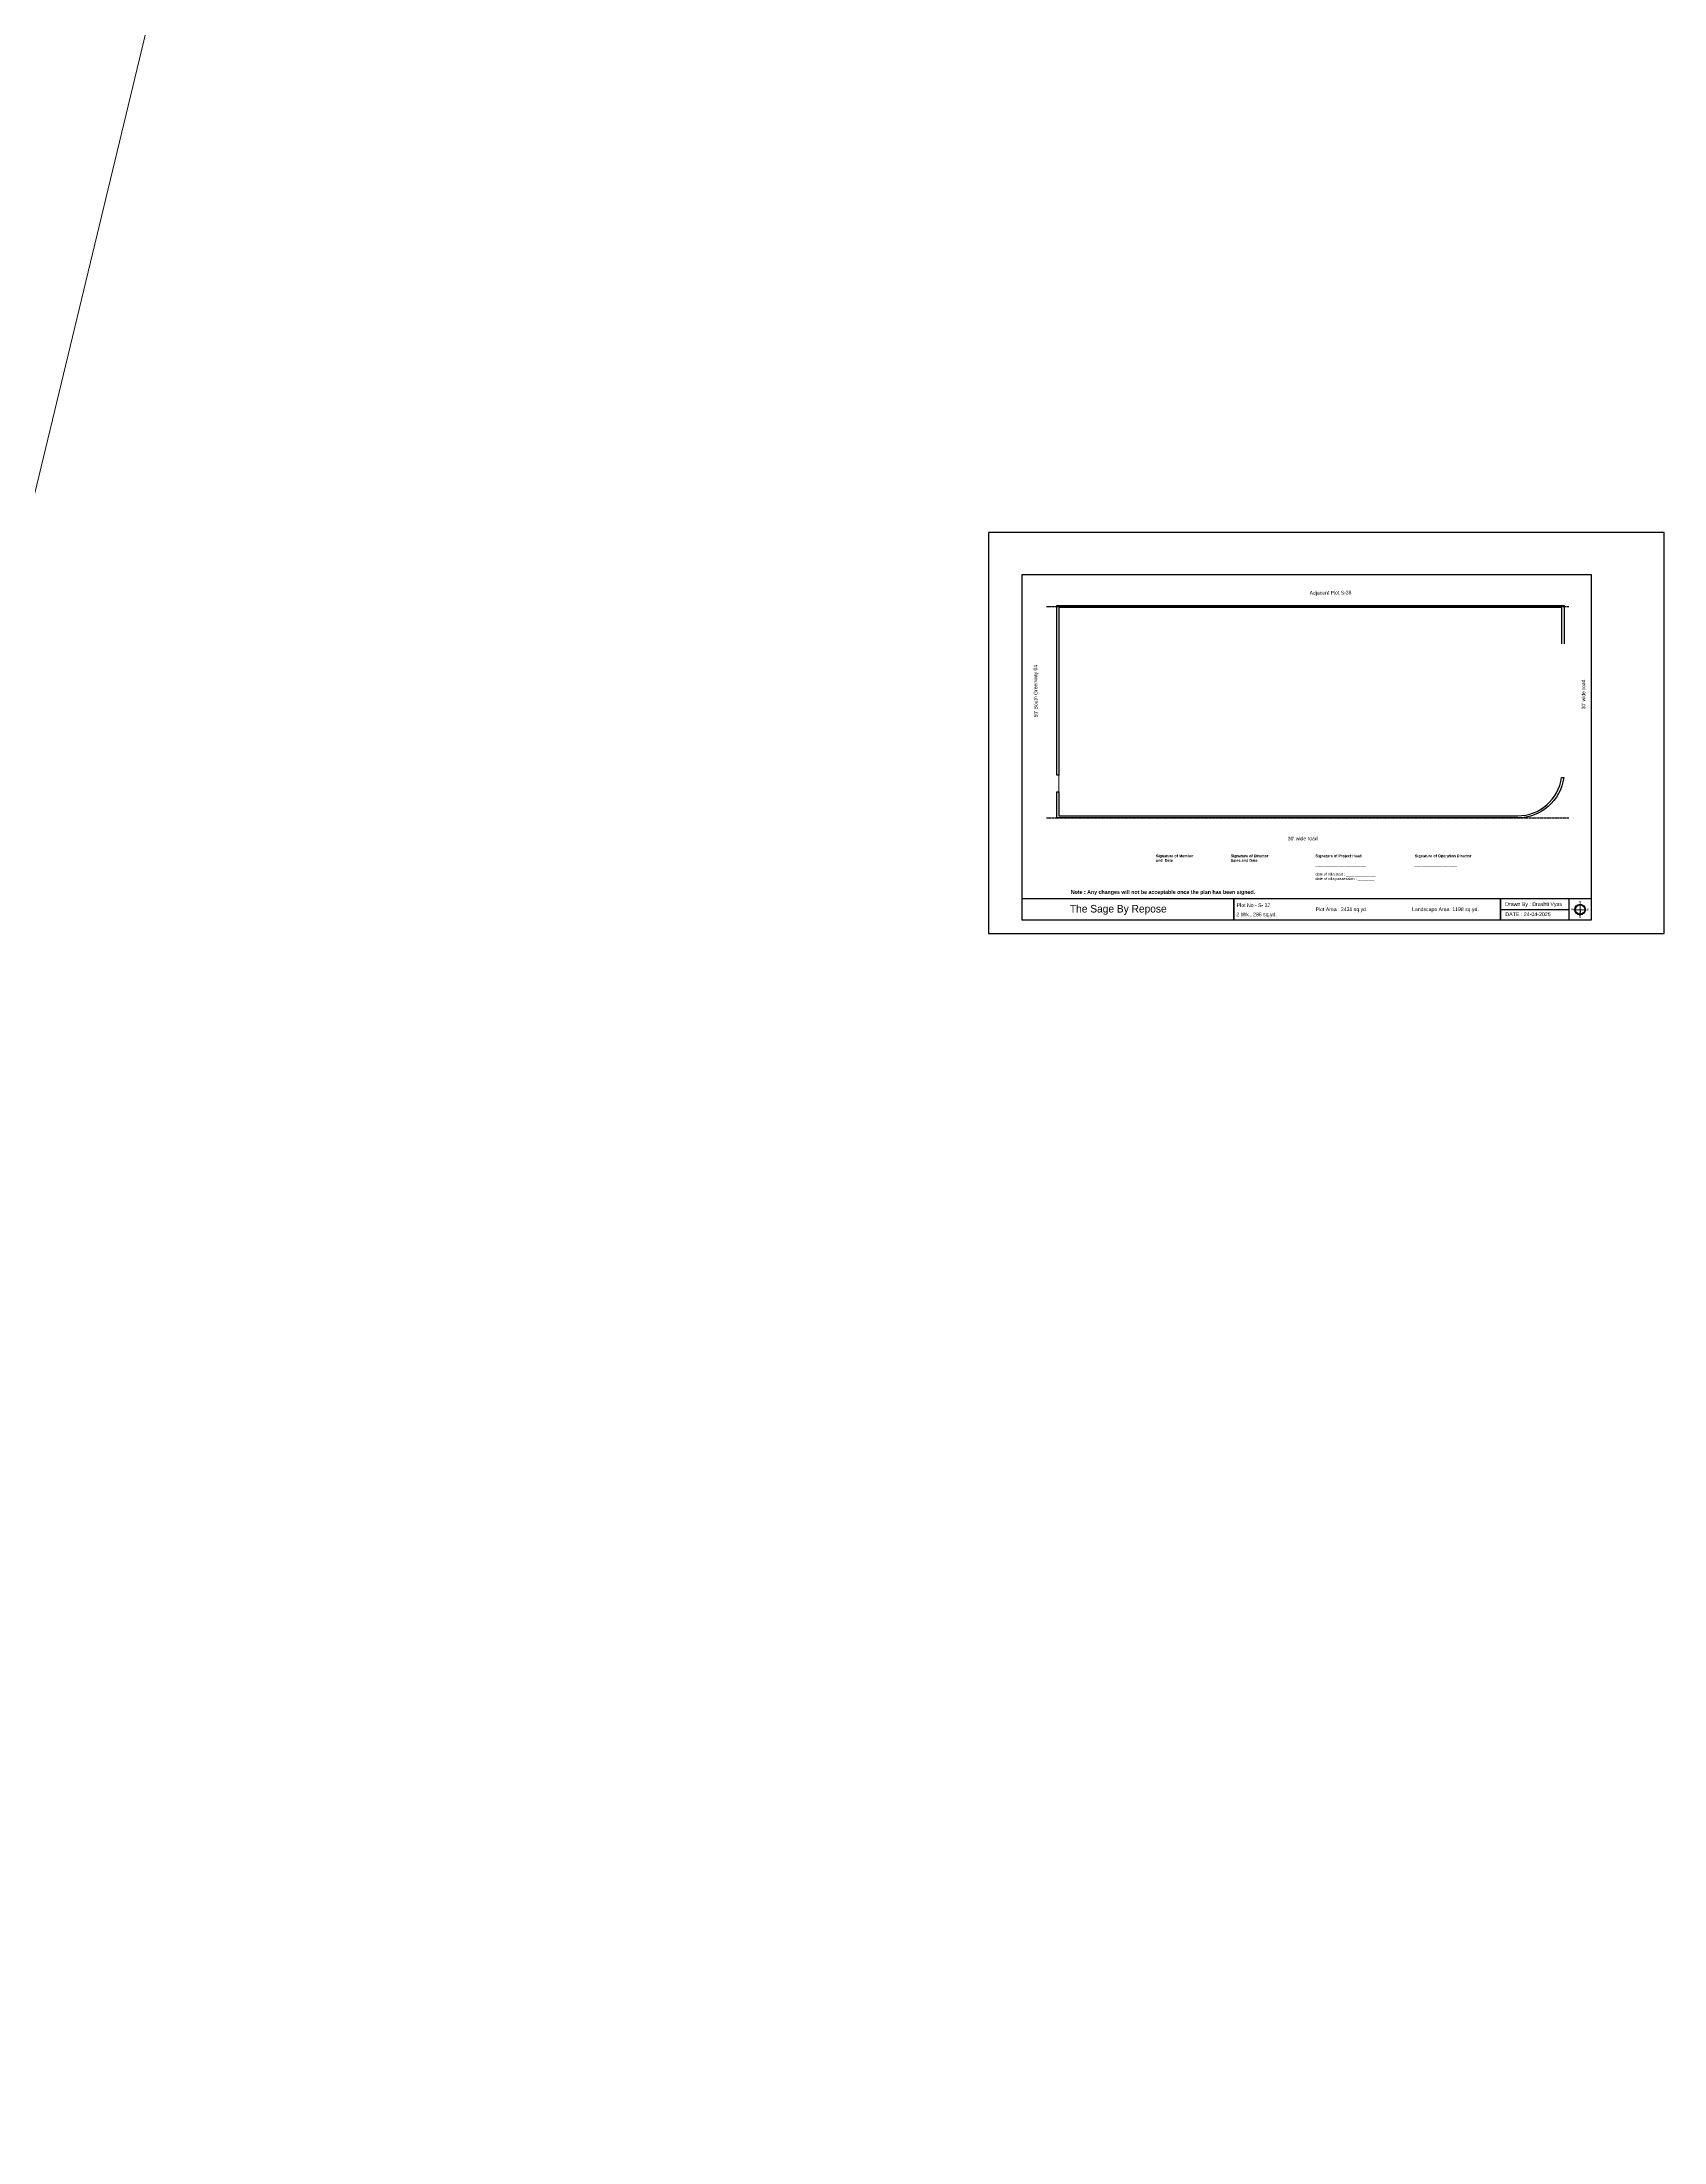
# Model space of a CAD drawing. Header units: metres. Extents: x 5205117 to 5948571, y 646915 to 1143748.
# Drawn here: x 5773775 to 5948571, y 646915 to 873208 of the extents above; entities that cross this region are included whole.
import ezdxf

# ---------------------------------------------------------------- set-up
doc = ezdxf.new("R2010")
doc.units = ezdxf.units.M
doc.header["$MEASUREMENT"] = 0
doc.linetypes.add('CENTER2', pattern=[1.125, 0.75, -0.125, 0.125, -0.125])
for name, color, linetype, lineweight in [('A-Wall', 34, 'Continuous', 30), ('FORMAT', 7, 'Continuous', 0), ('FURNITURE', 250, 'Continuous', 0), ('landscape lines', 7, 'Continuous', 0), ('PLOT', 7, 'Continuous', 5), ('plot 5', 7, 'Continuous', 30), ('text', 7, 'Continuous', 0), ('TEXT 2', 7, 'Continuous', 0), ('WALL', 7, 'Continuous', 30)]:
    doc.layers.add(name, color=color, linetype=linetype, lineweight=lineweight)
doc.styles.add('CENTURY GOTHIC', font='GOTHIC.TTF')
doc.styles.add('STYLE11', font='bold')

msp = doc.modelspace()

# ---------------------------------------------------------------- linework, layer by layer
at = {"layer": 'A-Wall', "color": 10, "linetype": 'CENTER2', "ltscale": 0.5}
for p, q in [((5882009.3, 812371.9), (5938318.1, 812371.9)), ((5882009.3, 789593.2), (5938318.1, 789593.2))]:
    msp.add_line(p, q, dxfattribs=at)
at = {"layer": 'A-Wall', "ltscale": 0.01}
for points in [[(5938858.2, 779732.7), (5940192.5, 779707.9)], [(5939525.4, 779720.3), (5939513, 779053.2)]]:
    msp.add_lwpolyline(points, dxfattribs=at)
at = {"layer": 'A-Wall', "ltscale": 0.01, "const_width": 100}
msp.add_lwpolyline([(5939537.7, 780387.5), (5939525.4, 779720.3)], dxfattribs=at)
at = {"layer": 'A-Wall', "ltscale": 0.01}
for radius in [572.7, 501.7]:
    msp.add_circle((5939525.4, 779720.3), radius, dxfattribs=at)
at = {"layer": 'FORMAT', "lineweight": 30}
msp.add_line((5930955.2, 779739), (5938336.5, 779739), dxfattribs=at)
for points in [[(5879410.3, 815830.3), (5940719.6, 815830.3), (5940719.6, 778567), (5879410.3, 778567)], [(5879410.3, 780911), (5930955.2, 780911), (5930955.2, 778567), (5879410.3, 778567)], [(5902210, 778567), (5902210, 778567), (5902210, 780911), (5902210, 780911)], [(5940719.6, 778567), (5930955.2, 778567), (5930955.2, 780911), (5940719.6, 780911)], [(5940719.6, 778567), (5938336.5, 778567), (5938336.5, 780911), (5940719.6, 780911)]]:
    msp.add_lwpolyline(points, close=True, dxfattribs=at)
at = {"layer": 'landscape lines', "ltscale": 0.01}
msp.add_line((5883368.3, 792393.2), (5883368.3, 794193.2), dxfattribs=at)
at = {"layer": 'PLOT', "ltscale": 0.5}
msp.add_lwpolyline([(5849928.7, 1143748.2), (5730154.3, 646915.2)], dxfattribs=at)
at = {"layer": 'plot 5'}
msp.add_lwpolyline([(5937574.2, 808373.2), (5937574.2, 812256.9), (5883368.3, 812256.9), (5883368.3, 794193.2), (5883138.3, 794193.2), (5883138.3, 812486.9), (5883368.3, 812486.9), (5937804.2, 812486.9), (5937804.2, 812256.9), (5937804.2, 808373.2)], dxfattribs=at)
msp.add_lwpolyline([(5937533.1, 793953.2), (5937763.1, 793953.2, -0.37710063), (5932804.2, 789593.2), (5883368.3, 789593.2), (5883138.3, 789593.2), (5883138.3, 792393.2), (5883368.3, 792393.2), (5883368.3, 789823.2), (5932804.2, 789823.2, 0.37532394), (5937531.1, 793953.2)], format="xyb", dxfattribs=at)
at = {"layer": 'WALL', "color": 1, "ltscale": 0.01}
msp.add_lwpolyline([(5875765.6, 777157.5), (5948571.5, 777157.5), (5948571.5, 820339.5), (5875765.6, 820339.5)], close=True, dxfattribs=at)

# ---------------------------------------------------------------- texts
at = {"layer": 'FORMAT', "lineweight": 30, "style": 'CENTURY GOTHIC'}
msp.add_text('The Sage By Repose', height=820.454, dxfattribs=at).set_placement((5884548, 779402))
at = {"layer": 'FORMAT', "lineweight": 30, "attachment_point": 1, "rotation": 0.014212, "style": 'CENTURY GOTHIC'}
for s, insert, char_height, width in [('{\\fCentury Gothic|b1|i0|c0|p34;Note : Any changes will not be acceptable once the plan has been signed. }', (5884643.4, 781815.8), 410.2271, 33053.519), ('2 bhk , 285 sq.yd.', (5902481.3, 779398.4), 400, 17910.705), ('Plot No:- S- 37                    ', (5902526.7, 780390.2), 400, 17910.705), ('Plot Area : 2431 sq.yd.', (5911026.2, 779952.1), 400, 17910.705), ('Landscape Area: 1198 sq.yd.', (5921422.8, 779952.1), 400, 14740.619), ('Drawn By : Drashti Vyas', (5931451.4, 780511.4), 410.227, 6786.865), ('DATE : 24-04-2025', (5931479.2, 779420.2), 410.227, 8521.722)]:
    msp.add_mtext(s, dxfattribs=dict(at, insert=insert, char_height=char_height, width=width))
at = {"layer": 'FURNITURE', "style": 'STYLE11'}
for s, rotation, p in [('W', 358.937354, (5938584.8, 779627)), ('S', 358.937354, (5939439.1, 778799.5)), ('N', 1.062646, (5939443, 780432.8)), ('E', 358.937354, (5940282.8, 779596.7))]:
    msp.add_text(s, height=209.1, rotation=rotation, dxfattribs=at).set_placement(p)
at = {"layer": 'text', "char_height": 295.008, "attachment_point": 1, "style": 'CENTURY GOTHIC'}
for s, insert, width in [('{\\fCentury Gothic|b1|i0|c0|p34;Signature of Member \\Pand  Date\\P\\P____________________}', (5893814, 785653.1), 5626.291), ('{\\fCentury Gothic|b1|i0|c0|p34;Signature of Director  \\PSales and Date\\P                      \\P____________________}', (5901872.8, 785653.1), 4771.351), ('{\\fCentury Gothic|b1|i0|c0|p34;Signature of Project Head \\P\\P________________________\\P\\P}date of villa start : ______________\\Pdate of villa possession : ________', (5911003.2, 785653.1), 6878.328), ('{\\fCentury Gothic|b1|i0|c0|p34;Signature of Operation Director\\P\\P____________________}', (5921721.7, 785653.1), 6081.775)]:
    msp.add_mtext(s, dxfattribs=dict(at, insert=insert, width=width))
at = {"layer": 'TEXT 2', "char_height": 393.75, "width": 31754.635, "style": 'CENTURY GOTHIC'}
for s, insert, attachment_point, rotation in [('Adjacent Plot S-38', (5910381.4, 814039.7), 1, 0.492372), ("50' South Greenway 04", (5881139.8, 806091.1), 9, 90.492372), ("30' wide road", (5939703.8, 801292.6), 1, 90.492372), ("30' wide road", (5908025.9, 787561.1), 1, 0.492372)]:
    msp.add_mtext(s, dxfattribs=dict(at, insert=insert, attachment_point=attachment_point, rotation=rotation))

doc.saveas('drawing.dxf')
